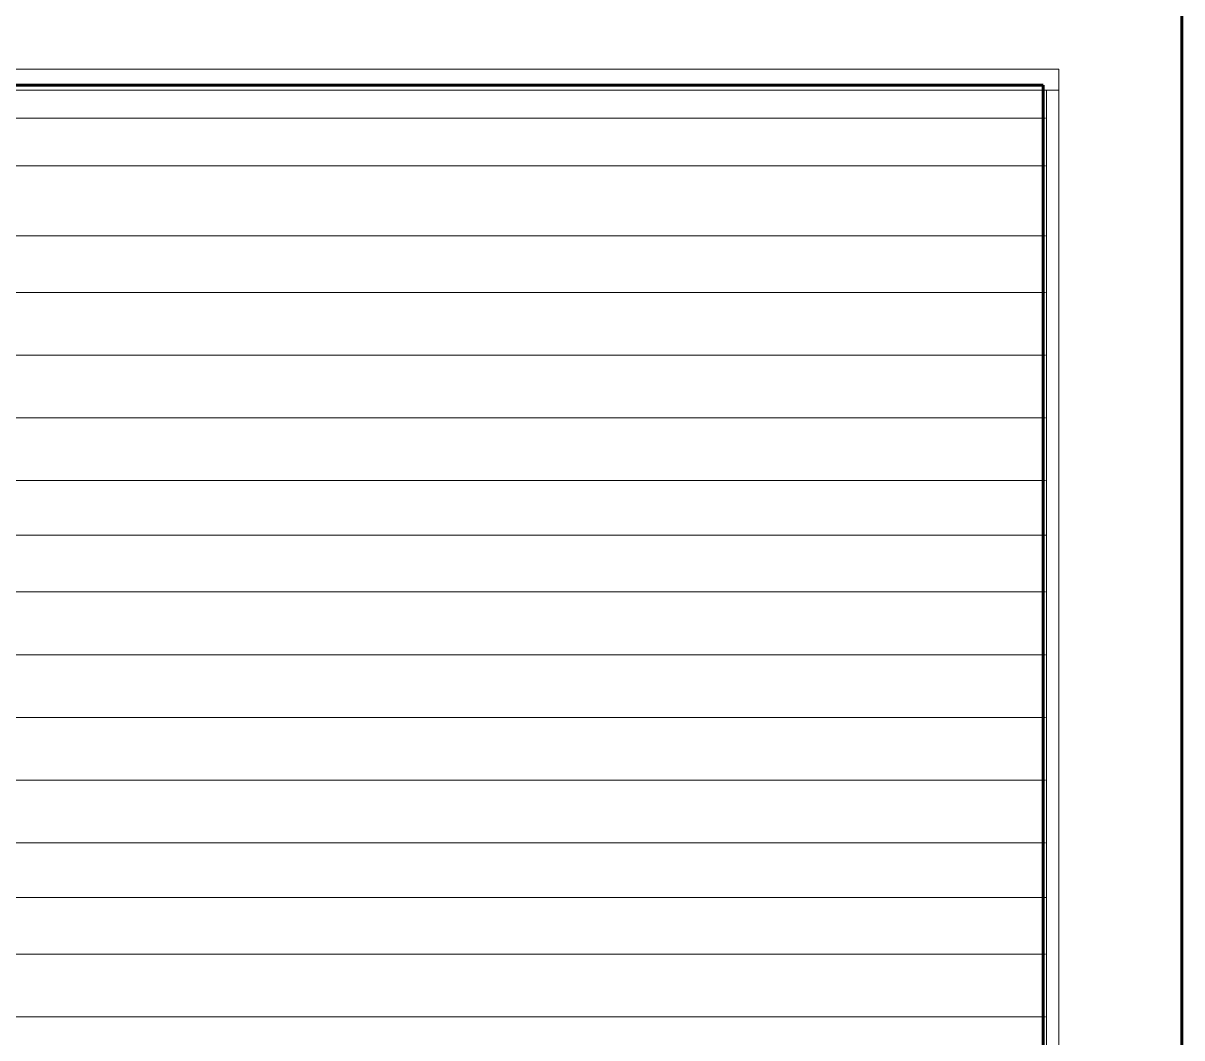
# Model space of a CAD drawing. Header units: millimetres. Extents: x 0 to 1680, y 0 to 594.
# Drawn here: x 685.4 to 754.3, y 405.9 to 466.3 of the extents above; entities that cross this region are included whole.
import ezdxf

# ---------------------------------------------------------------- set-up
doc = ezdxf.new("R2010")
doc.units = ezdxf.units.MM
for name, pattern in [('K5LT_BASIC', [0]), ('K5LT_THIN', [0]), ('K5LT_THIN_INCLUDED_TO_HATCHING', [0])]:
    doc.linetypes.add(name, pattern=pattern)
doc.layers.add('Системный слой', color=7, linetype='Continuous')

# ---------------------------------------------------------------- blocks, each defined once
blk = doc.blocks.new('U156')
at = {"layer": 'Системный слой', "color": 7, "linetype": 'K5LT_THIN_INCLUDED_TO_HATCHING', "lineweight": 18}
for p, q in [((662.7960382366259, 463.5535039681581), (728.9191791870528, 463.5535039681581)), ((722.4885387746983, 463.5535039681581), (747.0040599171803, 463.5535039681581)), ((747.00405991718, 369.9121291124991), (747.00405991718, 463.5535039681579)), ((651.34155991718, 462.3160039681582), (747.00405991718, 462.3160039681582)), ((746.2074321654198, 460.6479991471829), (652.0449321654198, 460.6479991471829)), ((746.2074321654198, 457.8167491471841), (652.0449321654198, 457.8167491471841)), ((746.2074321654198, 453.6496291124997), (652.0831619150849, 453.649629112499)), ((746.2074321654198, 450.2792491471828), (652.0449321654198, 450.2792491471828)), ((746.2074321654198, 446.5479991471825), (652.0449321654198, 446.5479991471818)), ((746.2074321654198, 442.8167491471822), (652.0449321654198, 442.8167491471806)), ((746.2074321654198, 439.0854991471829), (652.0449321654198, 439.0854991471829)), ((746.2074321654198, 439.0854991471829), (652.0449321654198, 439.0854991471829)), ((652.09155991718, 435.8371291124995), (746.2154830297103, 435.8371291124995)), ((746.2074321654198, 432.4479991471846), (652.0449321654198, 432.447999147184)), ((746.2074321654198, 428.7167491471828), (652.0449321654198, 428.7167491471828)), ((746.2074321654198, 424.9854991471825), (652.0449321654198, 424.9854991471818)), ((746.2074321654198, 421.2542491471825), (652.0449321654198, 421.2542491471811)), ((746.2074321654198, 417.5229991471829), (652.0449321654198, 417.5229991471829)), ((652.0551368046504, 414.274629112499), (746.2154830297103, 414.274629112499)), ((746.2074321654198, 410.8855653236551), (652.0449321654198, 410.8855653236544)), ((746.2074321654198, 407.1543153236535), (652.0449321654198, 407.1543153236535))]:
    blk.add_line(p, q, dxfattribs=at)
at = {"layer": 'Системный слой', "color": 7, "linetype": 'K5LT_THIN', "lineweight": 18}
blk.add_line((746.25405991718, 462.3160039681582), (746.25405991718, 369.6488530205779), dxfattribs=at)
blk = doc.blocks.new('U154')
at = {"layer": 'Системный слой'}
blk.add_blockref('U156', (0, 0), dxfattribs=at)

msp = doc.modelspace()

# ---------------------------------------------------------------- linework, layer by layer
at = {"layer": 'Системный слой', "color": 5, "linetype": 'K5LT_BASIC', "lineweight": 60, "true_color": 0x0000ff}
for p, q in [((754.31655991718, 559.4035039681582), (754.31655991718, 365.1160039681581)), ((652.31655991718, 462.6160039681581), (746.06655991718, 462.6160039681581)), ((746.06655991718, 462.6160039681581), (746.06655991718, 368.8660039681581))]:
    msp.add_line(p, q, dxfattribs=at)

# ---------------------------------------------------------------- block references
at = {"layer": 'Системный слой'}
msp.add_blockref('U154', (0, 0), dxfattribs=at)

doc.saveas('drawing.dxf')
